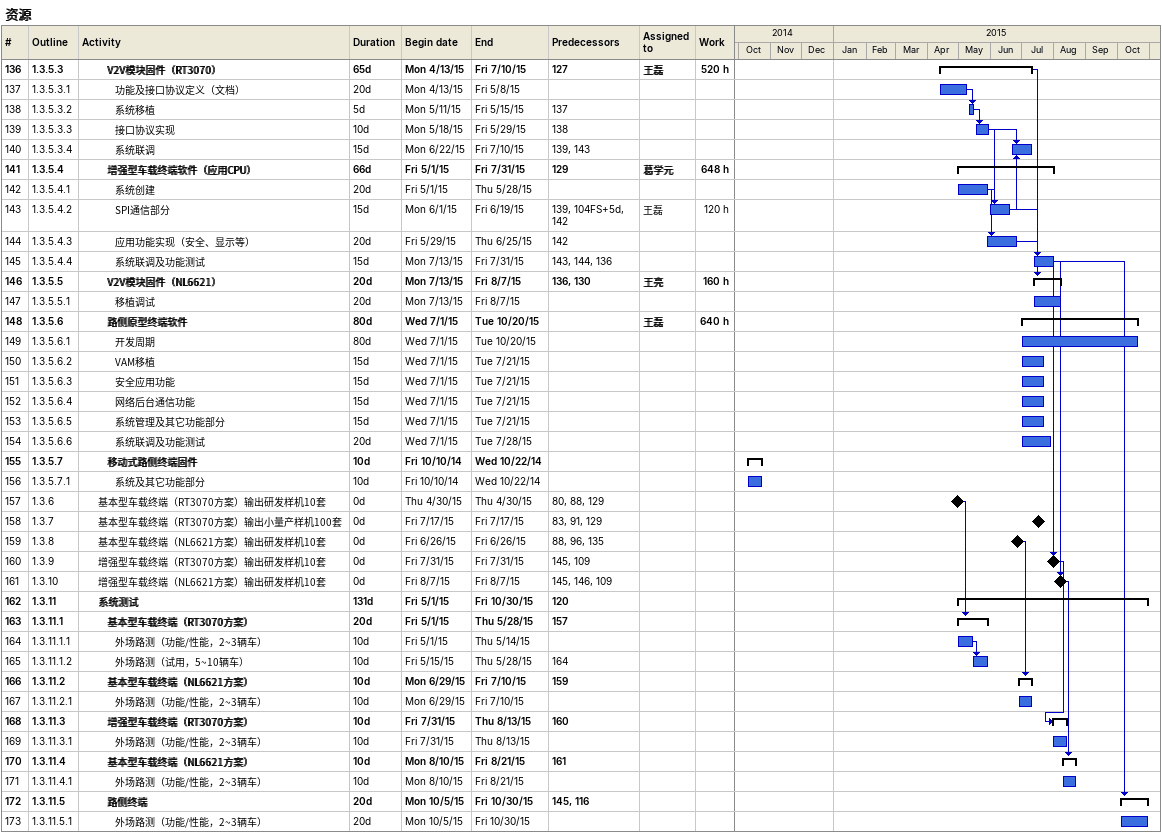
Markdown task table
资源

| ID | WBS | Task | Duration | Start | Finish | Predecessors | Resources | Work (h) |
|---|---|---|---|---|---|---|---|---|
| 136 | 1.3.5.3 | **V2V模块固件（RT3070）** | 65d | 2015-04-13 | 2015-07-10 | 127 | 王磊 | 520 |
| 137 | 1.3.5.3.1 | 功能及接口协议定义（文档） | 20d | 2015-04-13 | 2015-05-08 |  |  |  |
| 138 | 1.3.5.3.2 | 系统移植 | 5d | 2015-05-11 | 2015-05-15 | 137 |  |  |
| 139 | 1.3.5.3.3 | 接口协议实现 | 10d | 2015-05-18 | 2015-05-29 | 138 |  |  |
| 140 | 1.3.5.3.4 | 系统联调 | 15d | 2015-06-22 | 2015-07-10 | 139, 143 |  |  |
| 141 | 1.3.5.4 | **增强型车载终端软件（应用CPU）** | 66d | 2015-05-01 | 2015-07-31 | 129 | 葛学元 | 648 |
| 142 | 1.3.5.4.1 | 系统创建 | 20d | 2015-05-01 | 2015-05-28 |  |  |  |
| 143 | 1.3.5.4.2 | SPI通信部分 | 15d | 2015-06-01 | 2015-06-19 | 139, 104FS+5d, 142 | 王磊 | 120 |
| 144 | 1.3.5.4.3 | 应用功能实现（安全、显示等） | 20d | 2015-05-29 | 2015-06-25 | 142 |  |  |
| 145 | 1.3.5.4.4 | 系统联调及功能测试 | 15d | 2015-07-13 | 2015-07-31 | 143, 144, 136 |  |  |
| 146 | 1.3.5.5 | **V2V模块固件（NL6621）** | 20d | 2015-07-13 | 2015-08-07 | 136, 130 | 王亮 | 160 |
| 147 | 1.3.5.5.1 | 移植调试 | 20d | 2015-07-13 | 2015-08-07 |  |  |  |
| 148 | 1.3.5.6 | **路侧原型终端软件** | 80d | 2015-07-01 | 2015-10-20 |  | 王磊 | 640 |
| 149 | 1.3.5.6.1 | 开发周期 | 80d | 2015-07-01 | 2015-10-20 |  |  |  |
| 150 | 1.3.5.6.2 | VAM移植 | 15d | 2015-07-01 | 2015-07-21 |  |  |  |
| 151 | 1.3.5.6.3 | 安全应用功能 | 15d | 2015-07-01 | 2015-07-21 |  |  |  |
| 152 | 1.3.5.6.4 | 网络后台通信功能 | 15d | 2015-07-01 | 2015-07-21 |  |  |  |
| 153 | 1.3.5.6.5 | 系统管理及其它功能部分 | 15d | 2015-07-01 | 2015-07-21 |  |  |  |
| 154 | 1.3.5.6.6 | 系统联调及功能测试 | 20d | 2015-07-01 | 2015-07-28 |  |  |  |
| 155 | 1.3.5.7 | **移动式路侧终端固件** | 10d | 2014-10-10 | 2014-10-22 |  |  |  |
| 156 | 1.3.5.7.1 | 系统及其它功能部分 | 10d | 2014-10-10 | 2014-10-22 |  |  |  |
| 157 | 1.3.6 | 基本型车载终端（RT3070方案）输出研发样机10套 | 0d | 2015-04-30 | 2015-04-30 | 80, 88, 129 |  |  |
| 158 | 1.3.7 | 基本型车载终端（RT3070方案）输出小量产样机100套 | 0d | 2015-07-17 | 2015-07-17 | 83, 91, 129 |  |  |
| 159 | 1.3.8 | 基本型车载终端（NL6621方案）输出研发样机10套 | 0d | 2015-06-26 | 2015-06-26 | 88, 96, 135 |  |  |
| 160 | 1.3.9 | 增强型车载终端（RT3070方案）输出研发样机10套 | 0d | 2015-07-31 | 2015-07-31 | 145, 109 |  |  |
| 161 | 1.3.10 | 增强型车载终端（NL6621方案）输出研发样机10套 | 0d | 2015-08-07 | 2015-08-07 | 145, 146, 109 |  |  |
| 162 | 1.3.11 | **系统测试** | 131d | 2015-05-01 | 2015-10-30 | 120 |  |  |
| 163 | 1.3.11.1 | **基本型车载终端（RT3070方案）** | 20d | 2015-05-01 | 2015-05-28 | 157 |  |  |
| 164 | 1.3.11.1.1 | 外场路测（功能/性能，2~3辆车） | 10d | 2015-05-01 | 2015-05-14 |  |  |  |
| 165 | 1.3.11.1.2 | 外场路测（试用，5~10辆车） | 10d | 2015-05-15 | 2015-05-28 | 164 |  |  |
| 166 | 1.3.11.2 | **基本型车载终端（NL6621方案）** | 10d | 2015-06-29 | 2015-07-10 | 159 |  |  |
| 167 | 1.3.11.2.1 | 外场路测（功能/性能，2~3辆车） | 10d | 2015-06-29 | 2015-07-10 |  |  |  |
| 168 | 1.3.11.3 | **增强型车载终端（RT3070方案）** | 10d | 2015-07-31 | 2015-08-13 | 160 |  |  |
| 169 | 1.3.11.3.1 | 外场路测（功能/性能，2~3辆车） | 10d | 2015-07-31 | 2015-08-13 |  |  |  |
| 170 | 1.3.11.4 | **基本型车载终端（NL6621方案）** | 10d | 2015-08-10 | 2015-08-21 | 161 |  |  |
| 171 | 1.3.11.4.1 | 外场路测（功能/性能，2~3辆车） | 10d | 2015-08-10 | 2015-08-21 |  |  |  |
| 172 | 1.3.11.5 | **路侧终端** | 20d | 2015-10-05 | 2015-10-30 | 145, 116 |  |  |
| 173 | 1.3.11.5.1 | 外场路测（功能/性能，2~3辆车） | 20d | 2015-10-05 | 2015-10-30 |  |  |  |
